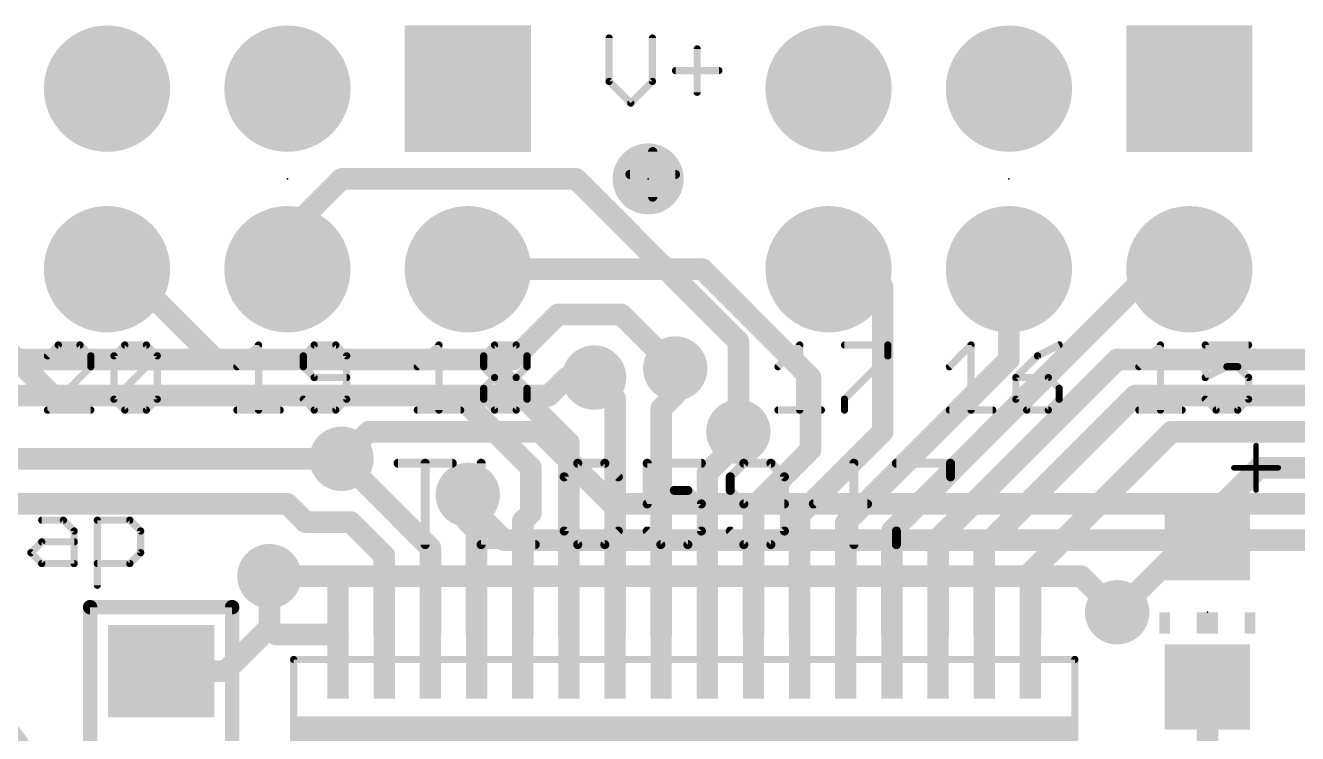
# Model space of a CAD drawing. Extents: x -11.4 to 63.7, y -19.8 to 38.7.
# Drawn here: x 16.63 to 34.54, y 15.06 to 25.02 of the extents above; entities that cross this region are included whole.
import ezdxf

# ---------------------------------------------------------------- set-up
doc = ezdxf.new("R2010")
doc.units = 0
for name, color, linetype in [('1', 12, 'CONTINUOUS'), ('16', 132, 'CONTINUOUS'), ('17', 110, 'CONTINUOUS'), ('18', 110, 'CONTINUOUS'), ('21', 40, 'CONTINUOUS'), ('23', 53, 'CONTINUOUS'), ('47', 253, 'CONTINUOUS')]:
    doc.layers.add(name, color=color, linetype=linetype)

# ---------------------------------------------------------------- blocks, each defined once
blk = doc.blocks.new('RECT')
blk.add_solid([(-0.5, -0.5), (0.5, -0.5), (-0.5, 0.5), (0.5, 0.5)])
blk = doc.blocks.new('PIE')
at = {"const_width": 0.5}
blk.add_lwpolyline([(0, -0.25, 1), (0, 0.25, 1), (0, -0.25)], format="xyb", dxfattribs=at)
blk = doc.blocks.new('SQUAREP')
blk.add_solid([(-0.5, -0.5), (0.5, -0.5), (-0.5, 0.5), (0.5, 0.5)])
blk = doc.blocks.new('ROUNDP')
at = {"const_width": 0.5}
blk.add_lwpolyline([(0, -0.25, 1), (0, 0.25, 1), (0, -0.25)], format="xyb", dxfattribs=at)
blk = doc.blocks.new('ROUNDV')
at = {"const_width": 0.5}
blk.add_lwpolyline([(0, -0.25, 1), (0, 0.25, 1), (0, -0.25)], format="xyb", dxfattribs=at)

msp = doc.modelspace()

# ---------------------------------------------------------------- linework, layer by layer
at = {"layer": '1', "const_width": 0.3048}
for points in [[(26.162, 21.59), (22.86, 21.59)], [(26.162, 21.59), (27.686, 20.066)], [(28.448, 21.59), (27.94, 21.59)], [(28.702, 21.336), (28.448, 21.59)], [(28.833, 17.911), (32.512, 21.59)], [(30.48, 20.32), (30.48, 21.59)], [(32.512, 21.59), (33.02, 21.59)], [(28.702, 19.304), (28.702, 21.336)], [(23.114, 20.32), (11.43, 20.32)], [(24.283, 19.151), (23.114, 20.32)], [(28.183, 18.023), (30.48, 20.32)], [(29.483, 17.799), (32.004, 20.32)], [(38.1, 20.32), (32.004, 20.32)], [(25.781, 19.827), (25.781, 20.193)], [(24.933, 19.771), (24.638, 20.066)], [(27.686, 20.066), (27.686, 19.05)], [(22.733, 19.812), (9.398, 19.812)], [(23.749, 18.796), (22.733, 19.812)], [(24.933, 16.45), (24.933, 19.771)], [(25.583, 19.629), (25.781, 19.827)], [(30.133, 17.687), (32.258, 19.812)], [(40.386, 19.812), (32.258, 19.812)], [(25.583, 16.45), (25.583, 19.629)], [(26.67, 19.162), (26.67, 19.304)], [(27.533, 18.135), (28.702, 19.304)], [(32.766, 19.304), (30.783, 17.321)], [(42.164, 19.304), (32.766, 19.304)], [(24.283, 16.45), (24.283, 19.151)], [(26.233, 18.725), (26.67, 19.162)], [(27.686, 19.05), (26.883, 18.247)], [(21.082, 18.923), (22.333, 17.672)], [(23.749, 18.161), (23.749, 18.796)], [(26.233, 16.45), (26.233, 18.725)], [(33.274, 18.068), (34.002, 18.796)], [(34.002, 18.796), (41.148, 18.796)], [(22.86, 18.034), (22.86, 18.415)], [(20.32, 18.288), (7.874, 18.288)], [(20.574, 18.034), (20.32, 18.288)], [(23.633, 18.045), (23.749, 18.161)], [(26.883, 18.247), (26.883, 16.45)], [(27.533, 16.45), (27.533, 18.135)], [(21.209, 18.034), (20.574, 18.034)], [(21.683, 17.56), (21.209, 18.034)], [(22.983, 17.911), (22.86, 18.034)], [(23.633, 16.45), (23.633, 18.045)], [(28.183, 16.45), (28.183, 18.023)], [(33.274, 17.814), (33.274, 18.068)], [(22.983, 17.911), (22.983, 16.45)], [(28.833, 16.45), (28.833, 17.911)], [(29.483, 16.45), (29.483, 17.799)], [(32.004, 16.764), (33.054, 17.814)], [(33.054, 17.814), (33.274, 17.814)], [(22.333, 17.672), (22.333, 16.45)], [(30.133, 16.45), (30.133, 17.687)], [(21.683, 16.45), (21.683, 17.56)], [(20.066, 16.55), (20.066, 17.272)], [(30.783, 17.321), (30.783, 16.45)], [(20.066, 16.55), (19.452, 15.936)], [(20.066, 16.55), (20.166, 16.45)], [(20.166, 16.45), (21.033, 16.45)], [(19.452, 15.936), (18.542, 15.936)], [(33.274, 13.904), (33.274, 15.714)]]:
    msp.add_lwpolyline(points, dxfattribs=at)
at = {"layer": '1', "const_width": 0.1524}
for points in [[(22.86, 21.6662, 1), (22.86, 21.5138)], [(26.2159, 21.6439, 1), (26.1081, 21.5361)], [(26.162, 21.5138, 1), (26.162, 21.6662)], [(27.94, 21.6662, 1), (27.94, 21.5138)], [(28.5019, 21.6439, 1), (28.3941, 21.5361)], [(28.448, 21.5138, 1), (28.448, 21.6662)], [(30.5562, 21.59, 1), (30.4038, 21.59)], [(32.512, 21.6662, 1), (32.512, 21.5138)], [(32.5659, 21.5361, 1), (32.4581, 21.6439)], [(33.02, 21.5138, 1), (33.02, 21.6662)], [(28.7782, 21.336, 1), (28.6258, 21.336)], [(28.6481, 21.2821, 1), (28.7559, 21.3899)], [(23.1679, 20.3739, 1), (23.0601, 20.2661)], [(23.114, 20.2438, 1), (23.114, 20.3962)], [(30.5339, 20.2661, 1), (30.4261, 20.3739)], [(32.004, 20.3962, 1), (32.004, 20.2438)], [(32.0579, 20.2661, 1), (31.9501, 20.3739)], [(25.8572, 20.193, 1), (25.7048, 20.193)], [(30.4038, 20.32, 1), (30.5562, 20.32)], [(24.6919, 20.1199, 1), (24.5841, 20.0121)], [(27.7622, 20.066, 1), (27.6098, 20.066)], [(27.6321, 20.0121, 1), (27.7399, 20.1199)], [(22.7869, 19.8659, 1), (22.6791, 19.7581)], [(22.733, 19.7358, 1), (22.733, 19.8882)], [(25.0092, 19.771, 1), (24.8568, 19.771)], [(24.8791, 19.7171, 1), (24.9869, 19.8249)], [(25.7048, 19.827, 1), (25.8572, 19.827)], [(25.8349, 19.7731, 1), (25.7271, 19.8809)], [(32.258, 19.8882, 1), (32.258, 19.7358)], [(32.3119, 19.7581, 1), (32.2041, 19.8659)], [(25.6592, 19.629, 1), (25.5068, 19.629)], [(25.5291, 19.6829, 1), (25.6369, 19.5751)], [(26.7462, 19.304, 1), (26.5938, 19.304)], [(28.6258, 19.304, 1), (28.7782, 19.304)], [(28.7559, 19.2501, 1), (28.6481, 19.3579)], [(32.766, 19.3802, 1), (32.766, 19.2278)], [(32.8199, 19.2501, 1), (32.7121, 19.3579)], [(24.3592, 19.151, 1), (24.2068, 19.151)], [(24.2291, 19.0971, 1), (24.3369, 19.2049)], [(26.5938, 19.162, 1), (26.7462, 19.162)], [(26.7239, 19.1081, 1), (26.6161, 19.2159)], [(27.7399, 18.9961, 1), (27.6321, 19.1039)], [(21.1359, 18.9769, 1), (21.0281, 18.8691)], [(27.6098, 19.05, 1), (27.7622, 19.05)], [(23.8252, 18.796, 1), (23.6728, 18.796)], [(23.6951, 18.7421, 1), (23.8029, 18.8499)], [(26.3092, 18.725, 1), (26.1568, 18.725)], [(26.1791, 18.7789, 1), (26.2869, 18.6711)], [(34.002, 18.8722, 1), (34.002, 18.7198)], [(34.0559, 18.7421, 1), (33.9481, 18.8499)], [(22.9362, 18.415, 1), (22.7838, 18.415)], [(20.3739, 18.3419, 1), (20.2661, 18.2341)], [(20.32, 18.2118, 1), (20.32, 18.3642)], [(23.8029, 18.1071, 1), (23.6951, 18.2149)], [(26.9592, 18.247, 1), (26.8068, 18.247)], [(26.8291, 18.3009, 1), (26.9369, 18.1931)], [(27.6092, 18.135, 1), (27.4568, 18.135)], [(20.574, 18.1102, 1), (20.574, 17.9578)], [(20.5201, 17.9801, 1), (20.6279, 18.0879)], [(21.2629, 18.0879, 1), (21.1551, 17.9801)], [(21.209, 17.9578, 1), (21.209, 18.1102)], [(22.9139, 18.0879, 1), (22.8061, 17.9801)], [(22.7838, 18.034, 1), (22.9362, 18.034)], [(23.7092, 18.045, 1), (23.5568, 18.045)], [(23.5791, 18.0989, 1), (23.6869, 17.9911)], [(23.6728, 18.161, 1), (23.8252, 18.161)], [(27.4791, 18.1889, 1), (27.5869, 18.0811)], [(28.2592, 18.023, 1), (28.1068, 18.023)], [(28.1291, 18.0769, 1), (28.2369, 17.9691)], [(33.3502, 18.068, 1), (33.1978, 18.068)], [(33.2201, 18.1219, 1), (33.3279, 18.0141)], [(23.0592, 17.911, 1), (22.9068, 17.911)], [(22.9291, 17.8571, 1), (23.0369, 17.9649)], [(28.9092, 17.911, 1), (28.7568, 17.911)], [(28.7791, 17.9649, 1), (28.8869, 17.8571)], [(29.5592, 17.799, 1), (29.4068, 17.799)], [(29.4291, 17.8529, 1), (29.5369, 17.7451)], [(33.054, 17.8902, 1), (33.054, 17.7378)], [(33.1079, 17.7601, 1), (33.0001, 17.8679)], [(33.274, 17.7378, 1), (33.274, 17.8902)], [(22.4092, 17.672, 1), (22.2568, 17.672)], [(22.2791, 17.6181, 1), (22.3869, 17.7259)], [(30.2092, 17.687, 1), (30.0568, 17.687)], [(30.0791, 17.7409, 1), (30.1869, 17.6331)], [(33.1978, 17.814, 1), (33.3502, 17.814)], [(21.7592, 17.56, 1), (21.6068, 17.56)], [(21.6291, 17.5061, 1), (21.7369, 17.6139)], [(20.1422, 17.272, 1), (19.9898, 17.272)], [(30.8592, 17.321, 1), (30.7068, 17.321)], [(30.7291, 17.3749, 1), (30.8369, 17.2671)], [(31.9501, 16.8179, 1), (32.0579, 16.7101)], [(20.1199, 16.6039, 1), (20.0121, 16.4961)], [(20.1199, 16.4961, 1), (20.0121, 16.6039)], [(19.9898, 16.55, 1), (20.1422, 16.55)], [(20.166, 16.5262, 1), (20.166, 16.3738)], [(20.1121, 16.3961, 1), (20.2199, 16.5039)], [(21.033, 16.3738, 1), (21.033, 16.5262)], [(21.6068, 16.45, 1), (21.7592, 16.45)], [(22.2568, 16.45, 1), (22.4092, 16.45)], [(22.9068, 16.45, 1), (23.0592, 16.45)], [(23.5568, 16.45, 1), (23.7092, 16.45)], [(24.2068, 16.45, 1), (24.3592, 16.45)], [(24.8568, 16.45, 1), (25.0092, 16.45)], [(25.5068, 16.45, 1), (25.6592, 16.45)], [(26.1568, 16.45, 1), (26.3092, 16.45)], [(26.8068, 16.45, 1), (26.9592, 16.45)], [(27.4568, 16.45, 1), (27.6092, 16.45)], [(28.1068, 16.45, 1), (28.2592, 16.45)], [(28.7568, 16.45, 1), (28.9092, 16.45)], [(29.4068, 16.45, 1), (29.5592, 16.45)], [(30.0568, 16.45, 1), (30.2092, 16.45)], [(30.7068, 16.45, 1), (30.8592, 16.45)], [(18.542, 16.0122, 1), (18.542, 15.8598)], [(19.3981, 15.9899, 1), (19.5059, 15.8821)], [(19.452, 15.8598, 1), (19.452, 16.0122)], [(33.3502, 15.714, 1), (33.1978, 15.714)]]:
    msp.add_lwpolyline(points, format="xyb", dxfattribs=at)
at = {"layer": '16', "const_width": 0.3048}
for points in [[(21.082, 22.86), (20.32, 22.098)], [(24.384, 22.86), (21.082, 22.86)], [(26.67, 20.574), (24.384, 22.86)], [(20.32, 22.098), (20.32, 21.59)], [(17.018, 19.812), (15.24, 21.59)], [(18.034, 21.59), (17.78, 21.59)], [(19.304, 20.32), (18.034, 21.59)], [(24.13, 20.955), (23.495, 20.32)], [(25.019, 20.955), (24.13, 20.955)], [(25.781, 20.193), (25.019, 20.955)], [(26.67, 19.304), (26.67, 20.574)], [(23.495, 20.32), (19.304, 20.32)], [(24.257, 20.066), (24.003, 19.812)], [(24.638, 20.066), (24.257, 20.066)], [(24.003, 19.812), (17.018, 19.812)], [(21.463, 19.304), (21.082, 18.923)], [(23.876, 19.304), (21.463, 19.304)], [(24.892, 18.288), (23.876, 19.304)], [(10.033, 18.923), (21.082, 18.923)], [(22.86, 18.288), (22.86, 18.415)], [(23.368, 17.78), (22.86, 18.288)], [(41.656, 18.288), (24.892, 18.288)], [(46.482, 17.78), (23.368, 17.78)], [(20.066, 17.272), (31.496, 17.272)], [(31.496, 17.272), (32.004, 16.764)]]:
    msp.add_lwpolyline(points, dxfattribs=at)
at = {"layer": '16', "const_width": 0.1524}
for points in [[(21.082, 22.9362, 1), (21.082, 22.7838)], [(21.1359, 22.8061, 1), (21.0281, 22.9139)], [(24.4379, 22.9139, 1), (24.3301, 22.8061)], [(24.384, 22.7838, 1), (24.384, 22.9362)], [(20.3962, 22.098, 1), (20.2438, 22.098)], [(20.2661, 22.1519, 1), (20.3739, 22.0441)], [(17.78, 21.6662, 1), (17.78, 21.5138)], [(18.0879, 21.6439, 1), (17.9801, 21.5361)], [(18.034, 21.5138, 1), (18.034, 21.6662)], [(20.2438, 21.59, 1), (20.3962, 21.59)], [(24.13, 21.0312, 1), (24.13, 20.8788)], [(24.1839, 20.9011, 1), (24.0761, 21.0089)], [(25.0729, 21.0089, 1), (24.9651, 20.9011)], [(25.019, 20.8788, 1), (25.019, 21.0312)], [(26.7462, 20.574, 1), (26.5938, 20.574)], [(26.6161, 20.5201, 1), (26.7239, 20.6279)], [(19.304, 20.3962, 1), (19.304, 20.2438)], [(19.2501, 20.2661, 1), (19.3579, 20.3739)], [(23.4411, 20.3739, 1), (23.5489, 20.2661)], [(23.495, 20.2438, 1), (23.495, 20.3962)], [(25.7271, 20.1391, 1), (25.8349, 20.2469)], [(24.257, 20.1422, 1), (24.257, 19.9898)], [(24.3109, 20.0121, 1), (24.2031, 20.1199)], [(24.638, 19.9898, 1), (24.638, 20.1422)], [(17.018, 19.8882, 1), (17.018, 19.7358)], [(16.9641, 19.7581, 1), (17.0719, 19.8659)], [(23.9491, 19.8659, 1), (24.0569, 19.7581)], [(24.003, 19.7358, 1), (24.003, 19.8882)], [(21.463, 19.3802, 1), (21.463, 19.2278)], [(21.5169, 19.2501, 1), (21.4091, 19.3579)], [(23.9299, 19.3579, 1), (23.8221, 19.2501)], [(23.876, 19.2278, 1), (23.876, 19.3802)], [(26.5938, 19.304, 1), (26.7462, 19.304)], [(21.0281, 18.9769, 1), (21.1359, 18.8691)], [(21.082, 18.8468, 1), (21.082, 18.9992)], [(22.9362, 18.415, 1), (22.7838, 18.415)], [(22.9139, 18.3419, 1), (22.8061, 18.2341)], [(22.7838, 18.288, 1), (22.9362, 18.288)], [(24.892, 18.3642, 1), (24.892, 18.2118)], [(24.8381, 18.2341, 1), (24.9459, 18.3419)], [(23.368, 17.8562, 1), (23.368, 17.7038)], [(23.3141, 17.7261, 1), (23.4219, 17.8339)], [(20.066, 17.3482, 1), (20.066, 17.1958)], [(31.5499, 17.3259, 1), (31.4421, 17.2181)], [(31.496, 17.1958, 1), (31.496, 17.3482)], [(31.9501, 16.7101, 1), (32.0579, 16.8179)]]:
    msp.add_lwpolyline(points, format="xyb", dxfattribs=at)
at = {"layer": '21'}
for points, const_width in [([(24.8498, 24.842), (24.8498, 24.2319)], 0.1016), ([(25.4599, 24.2319), (25.4599, 24.842)], 0.1016), ([(26.0903, 24.6895), (26.0903, 24.0793)], 0.1016), ([(25.7853, 24.3844), (26.3954, 24.3844)], 0.1016), ([(24.8498, 24.2319), (25.1548, 23.9268)], 0.1016), ([(25.1548, 23.9268), (25.4599, 24.2319)], 0.1016), ([(17.0943, 20.524), (16.9418, 20.3714)], 0.1016), ([(17.3994, 20.524), (17.0943, 20.524)], 0.1016), ([(17.5519, 20.3714), (17.3994, 20.524)], 0.1016), ([(17.5519, 20.2189), (17.5519, 20.3714)], 0.1016), ([(17.8773, 20.3714), (18.0298, 20.524)], 0.1016), ([(17.8773, 19.7613), (17.8773, 20.3714)], 0.1016), ([(17.8773, 19.7613), (18.4874, 20.3714)], 0.1016), ([(18.0298, 20.524), (18.3349, 20.524)], 0.1016), ([(18.3349, 20.524), (18.4874, 20.3714)], 0.1016), ([(18.4874, 20.3714), (18.4874, 19.7613)], 0.1016), ([(19.6088, 20.2189), (19.9139, 20.524)], 0.1016), ([(19.9139, 20.524), (19.9139, 19.6088)], 0.1016), ([(20.6968, 20.524), (20.5443, 20.3714)], 0.1016), ([(20.5443, 20.3714), (20.5443, 20.2189)], 0.1016), ([(21.0019, 20.524), (20.6968, 20.524)], 0.1016), ([(21.1544, 20.3714), (21.0019, 20.524)], 0.1016), ([(21.1544, 19.7613), (21.1544, 20.3714)], 0.1016), ([(22.1488, 20.2189), (22.4539, 20.524)], 0.1016), ([(22.4539, 20.524), (22.4539, 19.6088)], 0.1016), ([(23.0843, 20.3714), (23.2368, 20.524)], 0.1016), ([(23.0843, 20.2189), (23.0843, 20.3714)], 0.1016), ([(23.2368, 20.524), (23.5419, 20.524)], 0.1016), ([(23.5419, 20.524), (23.6944, 20.3714)], 0.1016), ([(23.6944, 20.3714), (23.6944, 20.2189)], 0.1016), ([(27.2288, 20.2189), (27.5339, 20.524)], 0.1016), ([(27.5339, 20.524), (27.5339, 19.6088)], 0.1016), ([(28.1643, 20.524), (28.7744, 20.524)], 0.1016), ([(28.7744, 20.3714), (28.1643, 19.7613)], 0.1016), ([(28.7744, 20.524), (28.7744, 20.3714)], 0.1016), ([(29.6418, 20.2189), (29.9469, 20.524)], 0.1016), ([(29.9469, 20.524), (29.9469, 19.6088)], 0.1016), ([(30.8824, 20.3714), (30.5773, 20.0664)], 0.1016), ([(31.1874, 20.524), (30.8824, 20.3714)], 0.1016), ([(32.3088, 20.2189), (32.6139, 20.524)], 0.1016), ([(32.6139, 20.524), (32.6139, 19.6088)], 0.1016), ([(33.8544, 20.524), (33.2443, 20.524)], 0.1016), ([(33.2443, 20.524), (33.2443, 20.0664)], 0.1016), ([(16.9418, 19.6088), (17.5519, 20.2189)], 0.1016), ([(20.5443, 20.2189), (20.6968, 20.0664)], 0.1016), ([(23.2368, 20.0664), (23.0843, 20.2189)], 0.1016), ([(23.6944, 20.2189), (23.5419, 20.0664)], 0.1016), ([(33.2443, 20.0664), (33.5494, 20.2189)], 0.1016), ([(33.5494, 20.2189), (33.7019, 20.2189)], 0.1016), ([(33.7019, 20.2189), (33.8544, 20.0664)], 0.1016), ([(20.6968, 20.0664), (21.1544, 20.0664)], 0.1016), ([(23.0843, 19.9139), (23.2368, 20.0664)], 0.1016), ([(23.2368, 20.0664), (23.5419, 20.0664)], 0.1016), ([(23.5419, 20.0664), (23.6944, 19.9139)], 0.1016), ([(30.5773, 20.0664), (30.5773, 19.7613)], 0.1016), ([(31.0349, 20.0664), (30.5773, 20.0664)], 0.1016), ([(31.1874, 19.9139), (31.0349, 20.0664)], 0.1016), ([(33.8544, 20.0664), (33.8544, 19.7613)], 0.1016), ([(23.0843, 19.7613), (23.0843, 19.9139)], 0.1016), ([(23.6944, 19.9139), (23.6944, 19.7613)], 0.1016), ([(31.1874, 19.7613), (31.1874, 19.9139)], 0.1016), ([(18.0298, 19.6088), (17.8773, 19.7613)], 0.1016), ([(18.4874, 19.7613), (18.3349, 19.6088)], 0.1016), ([(20.5443, 19.7613), (20.6968, 19.6088)], 0.1016), ([(21.0019, 19.6088), (21.1544, 19.7613)], 0.1016), ([(23.2368, 19.6088), (23.0843, 19.7613)], 0.1016), ([(23.6944, 19.7613), (23.5419, 19.6088)], 0.1016), ([(28.1643, 19.7613), (28.1643, 19.6088)], 0.1016), ([(30.5773, 19.7613), (30.7298, 19.6088)], 0.1016), ([(31.0349, 19.6088), (31.1874, 19.7613)], 0.1016), ([(33.3968, 19.6088), (33.2443, 19.7613)], 0.1016), ([(33.8544, 19.7613), (33.7019, 19.6088)], 0.1016), ([(17.5519, 19.6088), (16.9418, 19.6088)], 0.1016), ([(18.3349, 19.6088), (18.0298, 19.6088)], 0.1016), ([(19.6088, 19.6088), (20.2189, 19.6088)], 0.1016), ([(20.6968, 19.6088), (21.0019, 19.6088)], 0.1016), ([(22.1488, 19.6088), (22.7589, 19.6088)], 0.1016), ([(23.5419, 19.6088), (23.2368, 19.6088)], 0.1016), ([(27.2288, 19.6088), (27.8389, 19.6088)], 0.1016), ([(29.6418, 19.6088), (30.2519, 19.6088)], 0.1016), ([(30.7298, 19.6088), (31.0349, 19.6088)], 0.1016), ([(32.3088, 19.6088), (32.9189, 19.6088)], 0.1016), ([(33.7019, 19.6088), (33.3968, 19.6088)], 0.1016), ([(33.9601, 19.1099), (33.9601, 18.4829)], 0.0762), ([(21.8786, 18.8605), (22.6413, 18.8605)], 0.127), ([(22.2599, 17.7165), (22.2599, 18.8605)], 0.127), ([(23.048, 18.8605), (23.048, 17.7165)], 0.127), ([(24.4081, 18.8605), (24.2174, 18.6698)], 0.127), ([(24.7894, 18.8605), (24.4081, 18.8605)], 0.127), ([(24.98, 18.6698), (24.7894, 18.8605)], 0.127), ([(26.1494, 18.8605), (25.3868, 18.8605)], 0.127), ([(25.3868, 18.8605), (25.3868, 18.2885)], 0.127), ([(26.7469, 18.8605), (26.5562, 18.6698)], 0.127), ([(27.1282, 18.8605), (26.7469, 18.8605)], 0.127), ([(27.3188, 18.6698), (27.1282, 18.8605)], 0.127), ([(28.2976, 18.8605), (27.7256, 18.2885)], 0.127), ([(28.2976, 17.7165), (28.2976, 18.8605)], 0.127), ([(28.895, 18.8605), (29.6576, 18.8605)], 0.127), ([(29.6576, 18.8605), (29.6576, 18.6698)], 0.127), ([(33.6466, 18.7964), (34.2737, 18.7964)], 0.0762), ([(24.2174, 18.6698), (24.2174, 17.9072)], 0.127), ([(26.5562, 18.6698), (26.5562, 18.4792)], 0.127), ([(27.3188, 17.9072), (27.3188, 18.6698)], 0.127), ([(29.6576, 18.6698), (28.895, 17.9072)], 0.127), ([(25.3868, 18.2885), (25.7681, 18.4792)], 0.127), ([(25.7681, 18.4792), (25.9588, 18.4792)], 0.127), ([(25.9588, 18.4792), (26.1494, 18.2885)], 0.127), ([(26.5562, 18.4792), (26.7469, 18.2885)], 0.127), ([(26.1494, 18.2885), (26.1494, 17.9072)], 0.127), ([(26.7469, 18.2885), (27.3188, 18.2885)], 0.127), ([(27.7256, 18.2885), (28.4882, 18.2885)], 0.127), ([(16.8604, 18.0599), (17.1655, 18.0599)], 0.1016), ([(17.1655, 18.0599), (17.318, 17.9074)], 0.1016), ([(17.6434, 17.1447), (17.6434, 18.0599)], 0.1016), ([(17.6434, 18.0599), (18.101, 18.0599)], 0.1016), ([(18.101, 18.0599), (18.2535, 17.9074)], 0.1016), ([(17.318, 17.9074), (17.318, 17.4498)], 0.1016), ([(18.2535, 17.9074), (18.2535, 17.6023)], 0.1016), ([(24.2174, 17.9072), (24.4081, 17.7165)], 0.127), ([(24.7894, 17.7165), (24.98, 17.9072)], 0.127), ([(25.5775, 17.7165), (25.3868, 17.9072)], 0.127), ([(26.1494, 17.9072), (25.9588, 17.7165)], 0.127), ([(26.5562, 17.9072), (26.7469, 17.7165)], 0.127), ([(27.1282, 17.7165), (27.3188, 17.9072)], 0.127), ([(28.895, 17.9072), (28.895, 17.7165)], 0.127), ([(16.7079, 17.6023), (16.8604, 17.7549)], 0.1016), ([(16.8604, 17.7549), (17.318, 17.7549)], 0.1016), ([(23.048, 17.7165), (23.8107, 17.7165)], 0.127), ([(24.4081, 17.7165), (24.7894, 17.7165)], 0.127), ([(25.9588, 17.7165), (25.5775, 17.7165)], 0.127), ([(26.7469, 17.7165), (27.1282, 17.7165)], 0.127), ([(16.8604, 17.4498), (16.7079, 17.6023)], 0.1016), ([(18.2535, 17.6023), (18.101, 17.4498)], 0.1016), ([(17.318, 17.4498), (16.8604, 17.4498)], 0.1016), ([(18.101, 17.4498), (17.6434, 17.4498)], 0.1016), ([(17.542, 13.136), (17.542, 16.836)], 0.2032), ([(17.542, 16.836), (19.542, 16.836)], 0.2032), ([(19.542, 16.836), (19.542, 13.136)], 0.2032), ([(20.408, 16.1), (31.408, 16.1)], 0.1016), ([(20.408, 9.3), (20.408, 16.1)], 0.1016), ([(31.408, 16.1), (31.408, 9.3)], 0.1016)]:
    msp.add_lwpolyline(points, dxfattribs=dict(at, const_width=const_width))
for points, const_width in [([(24.8752, 24.842, 1), (24.8244, 24.842)], 0.0508), ([(25.4853, 24.842, 1), (25.4345, 24.842)], 0.0508), ([(26.1157, 24.6895, 1), (26.0649, 24.6895)], 0.0508), ([(25.7853, 24.4098, 1), (25.7853, 24.359)], 0.0508), ([(26.3954, 24.359, 1), (26.3954, 24.4098)], 0.0508), ([(24.8677, 24.2498, 1), (24.8318, 24.2139)], 0.0508), ([(24.8244, 24.2319, 1), (24.8752, 24.2319)], 0.0508), ([(25.4345, 24.2319, 1), (25.4853, 24.2319)], 0.0508), ([(25.4778, 24.2139, 1), (25.4419, 24.2498)], 0.0508), ([(26.0649, 24.0793, 1), (26.1157, 24.0793)], 0.0508), ([(25.1369, 23.9448, 1), (25.1728, 23.9088)], 0.0508), ([(25.1369, 23.9088, 1), (25.1728, 23.9448)], 0.0508), ([(17.0943, 20.5494, 1), (17.0943, 20.4986)], 0.0508), ([(17.1123, 20.506, 1), (17.0764, 20.5419)], 0.0508), ([(17.4174, 20.5419, 1), (17.3814, 20.506)], 0.0508), ([(17.3994, 20.4986, 1), (17.3994, 20.5494)], 0.0508), ([(17.5773, 20.3714, 1), (17.5265, 20.3714)], 0.0508), ([(17.9027, 20.3714, 1), (17.8519, 20.3714)], 0.0508), ([(18.0298, 20.5494, 1), (18.0298, 20.4986)], 0.0508), ([(18.0478, 20.506, 1), (18.0119, 20.5419)], 0.0508), ([(18.3529, 20.5419, 1), (18.3169, 20.506)], 0.0508), ([(18.3349, 20.4986, 1), (18.3349, 20.5494)], 0.0508), ([(18.5128, 20.3714, 1), (18.462, 20.3714)], 0.0508), ([(18.5054, 20.3535, 1), (18.4695, 20.3894)], 0.0508), ([(19.9393, 20.524, 1), (19.8885, 20.524)], 0.0508), ([(19.9318, 20.506, 1), (19.8959, 20.5419)], 0.0508), ([(20.5697, 20.3714, 1), (20.5189, 20.3714)], 0.0508), ([(20.6968, 20.5494, 1), (20.6968, 20.4986)], 0.0508), ([(20.7148, 20.506, 1), (20.6789, 20.5419)], 0.0508), ([(21.0199, 20.5419, 1), (20.9839, 20.506)], 0.0508), ([(21.0019, 20.4986, 1), (21.0019, 20.5494)], 0.0508), ([(21.1798, 20.3714, 1), (21.129, 20.3714)], 0.0508), ([(22.4793, 20.524, 1), (22.4285, 20.524)], 0.0508), ([(22.4718, 20.506, 1), (22.4359, 20.5419)], 0.0508), ([(23.1097, 20.3714, 1), (23.0589, 20.3714)], 0.0508), ([(23.2368, 20.5494, 1), (23.2368, 20.4986)], 0.0508), ([(23.2548, 20.506, 1), (23.2189, 20.5419)], 0.0508), ([(23.5599, 20.5419, 1), (23.5239, 20.506)], 0.0508), ([(23.5419, 20.4986, 1), (23.5419, 20.5494)], 0.0508), ([(23.7198, 20.3714, 1), (23.669, 20.3714)], 0.0508), ([(27.5593, 20.524, 1), (27.5085, 20.524)], 0.0508), ([(27.5518, 20.506, 1), (27.5159, 20.5419)], 0.0508), ([(28.1643, 20.5494, 1), (28.1643, 20.4986)], 0.0508), ([(28.7998, 20.524, 1), (28.749, 20.524)], 0.0508), ([(28.7924, 20.3535, 1), (28.7565, 20.3894)], 0.0508), ([(28.7744, 20.4986, 1), (28.7744, 20.5494)], 0.0508), ([(29.9723, 20.524, 1), (29.9215, 20.524)], 0.0508), ([(29.9648, 20.506, 1), (29.9289, 20.5419)], 0.0508), ([(30.9003, 20.3535, 1), (30.8644, 20.3894)], 0.0508), ([(31.1988, 20.5013, 1), (31.1761, 20.5467)], 0.0508), ([(32.6393, 20.524, 1), (32.5885, 20.524)], 0.0508), ([(32.6318, 20.506, 1), (32.5959, 20.5419)], 0.0508), ([(33.2443, 20.5494, 1), (33.2443, 20.4986)], 0.0508), ([(33.2697, 20.524, 1), (33.2189, 20.524)], 0.0508), ([(33.8544, 20.4986, 1), (33.8544, 20.5494)], 0.0508), ([(16.9238, 20.3894, 1), (16.9598, 20.3535)], 0.0508), ([(17.5265, 20.2189, 1), (17.5773, 20.2189)], 0.0508), ([(17.534, 20.3535, 1), (17.5699, 20.3894)], 0.0508), ([(17.5699, 20.201, 1), (17.534, 20.2369)], 0.0508), ([(17.8594, 20.3894, 1), (17.8953, 20.3535)], 0.0508), ([(18.4695, 20.3535, 1), (18.5054, 20.3894)], 0.0508), ([(19.5908, 20.2369, 1), (19.6268, 20.201)], 0.0508), ([(20.5189, 20.2189, 1), (20.5697, 20.2189)], 0.0508), ([(20.5264, 20.3894, 1), (20.5623, 20.3535)], 0.0508), ([(20.5623, 20.2369, 1), (20.5264, 20.201)], 0.0508), ([(21.1365, 20.3535, 1), (21.1724, 20.3894)], 0.0508), ([(22.1308, 20.2369, 1), (22.1668, 20.201)], 0.0508), ([(23.0589, 20.2189, 1), (23.1097, 20.2189)], 0.0508), ([(23.0664, 20.3894, 1), (23.1023, 20.3535)], 0.0508), ([(23.1023, 20.2369, 1), (23.0664, 20.201)], 0.0508), ([(23.669, 20.2189, 1), (23.7198, 20.2189)], 0.0508), ([(23.6765, 20.3535, 1), (23.7124, 20.3894)], 0.0508), ([(23.7124, 20.201, 1), (23.6765, 20.2369)], 0.0508), ([(27.2108, 20.2369, 1), (27.2468, 20.201)], 0.0508), ([(28.749, 20.3714, 1), (28.7998, 20.3714)], 0.0508), ([(29.6238, 20.2369, 1), (29.6598, 20.201)], 0.0508), ([(30.871, 20.3942, 1), (30.8937, 20.3487)], 0.0508), ([(32.2908, 20.2369, 1), (32.3268, 20.201)], 0.0508), ([(33.5494, 20.2443, 1), (33.5494, 20.1935)], 0.0508), ([(33.5607, 20.1962, 1), (33.538, 20.2416)], 0.0508), ([(33.7199, 20.2369, 1), (33.6839, 20.201)], 0.0508), ([(33.7019, 20.1935, 1), (33.7019, 20.2443)], 0.0508), ([(20.6968, 20.0918, 1), (20.6968, 20.041)], 0.0508), ([(20.6789, 20.0484, 1), (20.7148, 20.0844)], 0.0508), ([(21.1544, 20.041, 1), (21.1544, 20.0918)], 0.0508), ([(23.2368, 20.0918, 1), (23.2368, 20.041)], 0.0508), ([(23.2548, 20.0484, 1), (23.2189, 20.0844)], 0.0508), ([(23.2189, 20.0484, 1), (23.2548, 20.0844)], 0.0508), ([(23.5599, 20.0844, 1), (23.5239, 20.0484)], 0.0508), ([(23.5239, 20.0844, 1), (23.5599, 20.0484)], 0.0508), ([(23.5419, 20.041, 1), (23.5419, 20.0918)], 0.0508), ([(30.6027, 20.0664, 1), (30.5519, 20.0664)], 0.0508), ([(30.5773, 20.0918, 1), (30.5773, 20.041)], 0.0508), ([(30.5594, 20.0844, 1), (30.5953, 20.0484)], 0.0508), ([(31.0529, 20.0844, 1), (31.0169, 20.0484)], 0.0508), ([(31.0349, 20.041, 1), (31.0349, 20.0918)], 0.0508), ([(33.2189, 20.0664, 1), (33.2697, 20.0664)], 0.0508), ([(33.233, 20.0891, 1), (33.2557, 20.0437)], 0.0508), ([(33.8798, 20.0664, 1), (33.829, 20.0664)], 0.0508), ([(33.8365, 20.0484, 1), (33.8724, 20.0844)], 0.0508), ([(23.1097, 19.9139, 1), (23.0589, 19.9139)], 0.0508), ([(23.0664, 19.9318, 1), (23.1023, 19.8959)], 0.0508), ([(23.7198, 19.9139, 1), (23.669, 19.9139)], 0.0508), ([(23.6765, 19.8959, 1), (23.7124, 19.9318)], 0.0508), ([(31.2128, 19.9139, 1), (31.162, 19.9139)], 0.0508), ([(31.1695, 19.8959, 1), (31.2054, 19.9318)], 0.0508), ([(17.8519, 19.7613, 1), (17.9027, 19.7613)], 0.0508), ([(17.8953, 19.7793, 1), (17.8594, 19.7434)], 0.0508), ([(17.8594, 19.7793, 1), (17.8953, 19.7434)], 0.0508), ([(18.462, 19.7613, 1), (18.5128, 19.7613)], 0.0508), ([(18.5054, 19.7434, 1), (18.4695, 19.7793)], 0.0508), ([(20.5623, 19.7793, 1), (20.5264, 19.7434)], 0.0508), ([(21.129, 19.7613, 1), (21.1798, 19.7613)], 0.0508), ([(21.1724, 19.7434, 1), (21.1365, 19.7793)], 0.0508), ([(23.0589, 19.7613, 1), (23.1097, 19.7613)], 0.0508), ([(23.1023, 19.7793, 1), (23.0664, 19.7434)], 0.0508), ([(23.669, 19.7613, 1), (23.7198, 19.7613)], 0.0508), ([(23.7124, 19.7434, 1), (23.6765, 19.7793)], 0.0508), ([(28.1897, 19.7613, 1), (28.1389, 19.7613)], 0.0508), ([(28.1464, 19.7793, 1), (28.1823, 19.7434)], 0.0508), ([(30.5519, 19.7613, 1), (30.6027, 19.7613)], 0.0508), ([(30.5953, 19.7793, 1), (30.5594, 19.7434)], 0.0508), ([(31.162, 19.7613, 1), (31.2128, 19.7613)], 0.0508), ([(31.2054, 19.7434, 1), (31.1695, 19.7793)], 0.0508), ([(33.2623, 19.7793, 1), (33.2264, 19.7434)], 0.0508), ([(33.829, 19.7613, 1), (33.8798, 19.7613)], 0.0508), ([(33.8724, 19.7434, 1), (33.8365, 19.7793)], 0.0508), ([(16.9238, 19.6268, 1), (16.9598, 19.5908)], 0.0508), ([(16.9418, 19.6342, 1), (16.9418, 19.5834)], 0.0508), ([(17.5519, 19.5834, 1), (17.5519, 19.6342)], 0.0508), ([(18.0298, 19.6342, 1), (18.0298, 19.5834)], 0.0508), ([(18.0119, 19.5908, 1), (18.0478, 19.6268)], 0.0508), ([(18.3169, 19.6268, 1), (18.3529, 19.5908)], 0.0508), ([(18.3349, 19.5834, 1), (18.3349, 19.6342)], 0.0508), ([(19.6088, 19.6342, 1), (19.6088, 19.5834)], 0.0508), ([(19.8885, 19.6088, 1), (19.9393, 19.6088)], 0.0508), ([(20.2189, 19.5834, 1), (20.2189, 19.6342)], 0.0508), ([(20.6968, 19.6342, 1), (20.6968, 19.5834)], 0.0508), ([(20.6789, 19.5908, 1), (20.7148, 19.6268)], 0.0508), ([(20.9839, 19.6268, 1), (21.0199, 19.5908)], 0.0508), ([(21.0019, 19.5834, 1), (21.0019, 19.6342)], 0.0508), ([(22.1488, 19.6342, 1), (22.1488, 19.5834)], 0.0508), ([(22.4285, 19.6088, 1), (22.4793, 19.6088)], 0.0508), ([(22.7589, 19.5834, 1), (22.7589, 19.6342)], 0.0508), ([(23.2368, 19.6342, 1), (23.2368, 19.5834)], 0.0508), ([(23.2189, 19.5908, 1), (23.2548, 19.6268)], 0.0508), ([(23.5239, 19.6268, 1), (23.5599, 19.5908)], 0.0508), ([(23.5419, 19.5834, 1), (23.5419, 19.6342)], 0.0508), ([(27.2288, 19.6342, 1), (27.2288, 19.5834)], 0.0508), ([(27.5085, 19.6088, 1), (27.5593, 19.6088)], 0.0508), ([(27.8389, 19.5834, 1), (27.8389, 19.6342)], 0.0508), ([(28.1389, 19.6088, 1), (28.1897, 19.6088)], 0.0508), ([(29.6418, 19.6342, 1), (29.6418, 19.5834)], 0.0508), ([(29.9215, 19.6088, 1), (29.9723, 19.6088)], 0.0508), ([(30.2519, 19.5834, 1), (30.2519, 19.6342)], 0.0508), ([(30.7298, 19.6342, 1), (30.7298, 19.5834)], 0.0508), ([(30.7119, 19.5908, 1), (30.7478, 19.6268)], 0.0508), ([(31.0169, 19.6268, 1), (31.0529, 19.5908)], 0.0508), ([(31.0349, 19.5834, 1), (31.0349, 19.6342)], 0.0508), ([(32.3088, 19.6342, 1), (32.3088, 19.5834)], 0.0508), ([(32.5885, 19.6088, 1), (32.6393, 19.6088)], 0.0508), ([(32.9189, 19.5834, 1), (32.9189, 19.6342)], 0.0508), ([(33.3968, 19.6342, 1), (33.3968, 19.5834)], 0.0508), ([(33.3789, 19.5908, 1), (33.4148, 19.6268)], 0.0508), ([(33.6839, 19.6268, 1), (33.7199, 19.5908)], 0.0508), ([(33.7019, 19.5834, 1), (33.7019, 19.6342)], 0.0508), ([(33.9792, 19.1099, 1), (33.9411, 19.1099)], 0.0381), ([(21.8786, 18.8922, 1), (21.8786, 18.8287)], 0.0635), ([(22.2917, 18.8605, 1), (22.2282, 18.8605)], 0.0635), ([(22.6413, 18.8287, 1), (22.6413, 18.8922)], 0.0635), ([(23.0798, 18.8605, 1), (23.0163, 18.8605)], 0.0635), ([(24.4081, 18.8922, 1), (24.4081, 18.8287)], 0.0635), ([(24.4305, 18.838, 1), (24.3856, 18.8829)], 0.0635), ([(24.8118, 18.8829, 1), (24.7669, 18.838)], 0.0635), ([(24.7894, 18.8287, 1), (24.7894, 18.8922)], 0.0635), ([(25.4185, 18.8605, 1), (25.355, 18.8605)], 0.0635), ([(25.3868, 18.8922, 1), (25.3868, 18.8287)], 0.0635), ([(26.1494, 18.8287, 1), (26.1494, 18.8922)], 0.0635), ([(26.7469, 18.8922, 1), (26.7469, 18.8287)], 0.0635), ([(26.7693, 18.838, 1), (26.7244, 18.8829)], 0.0635), ([(27.1506, 18.8829, 1), (27.1057, 18.838)], 0.0635), ([(27.1282, 18.8287, 1), (27.1282, 18.8922)], 0.0635), ([(28.3293, 18.8605, 1), (28.2658, 18.8605)], 0.0635), ([(28.32, 18.838, 1), (28.2751, 18.8829)], 0.0635), ([(28.895, 18.8922, 1), (28.895, 18.8287)], 0.0635), ([(29.6894, 18.8605, 1), (29.6259, 18.8605)], 0.0635), ([(29.6576, 18.8287, 1), (29.6576, 18.8922)], 0.0635), ([(33.6466, 18.8155, 1), (33.6466, 18.7774)], 0.0381), ([(34.2737, 18.7774, 1), (34.2737, 18.8155)], 0.0381), ([(24.2491, 18.6698, 1), (24.1856, 18.6698)], 0.0635), ([(24.1949, 18.6923, 1), (24.2398, 18.6474)], 0.0635), ([(24.9576, 18.6474, 1), (25.0025, 18.6923)], 0.0635), ([(26.5879, 18.6698, 1), (26.5244, 18.6698)], 0.0635), ([(26.5337, 18.6923, 1), (26.5786, 18.6474)], 0.0635), ([(27.3506, 18.6698, 1), (27.2871, 18.6698)], 0.0635), ([(27.2964, 18.6474, 1), (27.3413, 18.6923)], 0.0635), ([(29.6259, 18.6698, 1), (29.6894, 18.6698)], 0.0635), ([(29.6801, 18.6474, 1), (29.6352, 18.6923)], 0.0635), ([(25.7681, 18.5109, 1), (25.7681, 18.4474)], 0.0635), ([(25.7823, 18.4508, 1), (25.7539, 18.5075)], 0.0635), ([(25.9812, 18.5016, 1), (25.9363, 18.4567)], 0.0635), ([(25.9588, 18.4474, 1), (25.9588, 18.5109)], 0.0635), ([(26.5786, 18.5016, 1), (26.5337, 18.4567)], 0.0635), ([(26.5244, 18.4792, 1), (26.5879, 18.4792)], 0.0635), ([(33.9411, 18.4829, 1), (33.9792, 18.4829)], 0.0381), ([(25.355, 18.2885, 1), (25.4185, 18.2885)], 0.0635), ([(25.3726, 18.3169, 1), (25.401, 18.2601)], 0.0635), ([(26.1812, 18.2885, 1), (26.1177, 18.2885)], 0.0635), ([(26.127, 18.266, 1), (26.1719, 18.3109)], 0.0635), ([(26.7469, 18.3202, 1), (26.7469, 18.2567)], 0.0635), ([(26.7244, 18.266, 1), (26.7693, 18.3109)], 0.0635), ([(27.3188, 18.2567, 1), (27.3188, 18.3202)], 0.0635), ([(27.7256, 18.3202, 1), (27.7256, 18.2567)], 0.0635), ([(27.7031, 18.3109, 1), (27.748, 18.266)], 0.0635), ([(28.4882, 18.2567, 1), (28.4882, 18.3202)], 0.0635), ([(16.8604, 18.0853, 1), (16.8604, 18.0345)], 0.0508), ([(17.1834, 18.0779, 1), (17.1475, 18.042)], 0.0508), ([(17.1655, 18.0345, 1), (17.1655, 18.0853)], 0.0508), ([(17.6688, 18.0599, 1), (17.618, 18.0599)], 0.0508), ([(17.6434, 18.0853, 1), (17.6434, 18.0345)], 0.0508), ([(18.1189, 18.0779, 1), (18.083, 18.042)], 0.0508), ([(18.101, 18.0345, 1), (18.101, 18.0853)], 0.0508), ([(17.3434, 17.9074, 1), (17.2926, 17.9074)], 0.0508), ([(17.3, 17.8894, 1), (17.3359, 17.9254)], 0.0508), ([(18.2789, 17.9074, 1), (18.2281, 17.9074)], 0.0508), ([(18.2355, 17.8894, 1), (18.2715, 17.9254)], 0.0508), ([(24.2398, 17.9296, 1), (24.1949, 17.8847)], 0.0635), ([(24.1856, 17.9072, 1), (24.2491, 17.9072)], 0.0635), ([(25.0025, 17.8847, 1), (24.9576, 17.9296)], 0.0635), ([(25.4092, 17.9296, 1), (25.3643, 17.8847)], 0.0635), ([(26.1177, 17.9072, 1), (26.1812, 17.9072)], 0.0635), ([(26.1719, 17.8847, 1), (26.127, 17.9296)], 0.0635), ([(26.5786, 17.9296, 1), (26.5337, 17.8847)], 0.0635), ([(27.2871, 17.9072, 1), (27.3506, 17.9072)], 0.0635), ([(27.3413, 17.8847, 1), (27.2964, 17.9296)], 0.0635), ([(28.9267, 17.9072, 1), (28.8632, 17.9072)], 0.0635), ([(28.8725, 17.9296, 1), (28.9174, 17.8847)], 0.0635), ([(16.8604, 17.7803, 1), (16.8604, 17.7295)], 0.0508), ([(16.8784, 17.7369, 1), (16.8424, 17.7728)], 0.0508), ([(17.318, 17.7295, 1), (17.318, 17.7803)], 0.0508), ([(22.2282, 17.7165, 1), (22.2917, 17.7165)], 0.0635), ([(23.048, 17.7482, 1), (23.048, 17.6848)], 0.0635), ([(23.0163, 17.7165, 1), (23.0798, 17.7165)], 0.0635), ([(23.8107, 17.6848, 1), (23.8107, 17.7482)], 0.0635), ([(24.4081, 17.7482, 1), (24.4081, 17.6848)], 0.0635), ([(24.3856, 17.694, 1), (24.4305, 17.739)], 0.0635), ([(24.7669, 17.739, 1), (24.8118, 17.694)], 0.0635), ([(24.7894, 17.6848, 1), (24.7894, 17.7482)], 0.0635), ([(25.5775, 17.7482, 1), (25.5775, 17.6848)], 0.0635), ([(25.555, 17.694, 1), (25.5999, 17.739)], 0.0635), ([(25.9363, 17.739, 1), (25.9812, 17.694)], 0.0635), ([(25.9588, 17.6848, 1), (25.9588, 17.7482)], 0.0635), ([(26.7469, 17.7482, 1), (26.7469, 17.6848)], 0.0635), ([(26.7244, 17.694, 1), (26.7693, 17.739)], 0.0635), ([(27.1057, 17.739, 1), (27.1506, 17.694)], 0.0635), ([(27.1282, 17.6848, 1), (27.1282, 17.7482)], 0.0635), ([(28.2658, 17.7165, 1), (28.3293, 17.7165)], 0.0635), ([(28.8632, 17.7165, 1), (28.9267, 17.7165)], 0.0635), ([(16.7258, 17.6203, 1), (16.6899, 17.5844)], 0.0508), ([(16.6899, 17.6203, 1), (16.7258, 17.5844)], 0.0508), ([(18.2281, 17.6023, 1), (18.2789, 17.6023)], 0.0508), ([(18.2715, 17.5844, 1), (18.2355, 17.6203)], 0.0508), ([(16.8604, 17.4752, 1), (16.8604, 17.4244)], 0.0508), ([(16.8424, 17.4318, 1), (16.8784, 17.4678)], 0.0508), ([(17.2926, 17.4498, 1), (17.3434, 17.4498)], 0.0508), ([(17.318, 17.4244, 1), (17.318, 17.4752)], 0.0508), ([(17.6434, 17.4752, 1), (17.6434, 17.4244)], 0.0508), ([(18.083, 17.4678, 1), (18.1189, 17.4318)], 0.0508), ([(18.101, 17.4244, 1), (18.101, 17.4752)], 0.0508), ([(17.618, 17.1447, 1), (17.6688, 17.1447)], 0.0508), ([(13.208, 8.636, 1), (13.208, 16.764, 1), (13.208, 8.636)], 0.1524), ([(17.5928, 16.836, 1), (17.4912, 16.836)], 0.1016), ([(17.542, 16.8868, 1), (17.542, 16.7852)], 0.1016), ([(19.5928, 16.836, 1), (19.4912, 16.836)], 0.1016), ([(19.542, 16.7852, 1), (19.542, 16.8868)], 0.1016), ([(20.408, 16.1254, 1), (20.408, 16.0746)], 0.0508), ([(20.4334, 16.1, 1), (20.3826, 16.1)], 0.0508), ([(31.4334, 16.1, 1), (31.3826, 16.1)], 0.0508), ([(31.408, 16.0746, 1), (31.408, 16.1254)], 0.0508)]:
    msp.add_lwpolyline(points, format="xyb", dxfattribs=dict(at, const_width=const_width))
at = {"layer": '23'}
for p in [(20.32, 22.86), (25.4, 22.86), (30.48, 22.86), (33.274, 16.764)]:
    msp.add_point(p, dxfattribs=at)
at = {"layer": '47', "const_width": 0.13}
for points in [[(25.4635, 22.6043), (25.4635, 23.2427)], [(25.1443, 22.9235), (25.7827, 22.9235)]]:
    msp.add_lwpolyline(points, dxfattribs=at)
at = {"layer": '47', "const_width": 0.065}
for points in [[(25.496, 23.2427, 1), (25.431, 23.2427)], [(25.1443, 22.956, 1), (25.1443, 22.891)], [(25.7827, 22.891, 1), (25.7827, 22.956)], [(25.431, 22.6043, 1), (25.496, 22.6043)]]:
    msp.add_lwpolyline(points, format="xyb", dxfattribs=at)

# ---------------------------------------------------------------- block references
at = {"layer": '1'}
msp.add_blockref('PIE', (25.4, 22.86), dxfattribs=at)
for p, xscale, yscale, rotation in [((33.274, 17.814), 1.2, 1.2, 180), ((21.033, 16.45), 0.3, 1.8, 180), ((21.683, 16.45), 0.3, 1.8, 180), ((22.333, 16.45), 0.3, 1.8, 180), ((22.983, 16.45), 0.3, 1.8, 180), ((23.633, 16.45), 0.3, 1.8, 180), ((24.283, 16.45), 0.3, 1.8, 180), ((24.933, 16.45), 0.3, 1.8, 180), ((25.583, 16.45), 0.3, 1.8, 180), ((26.233, 16.45), 0.3, 1.8, 180), ((26.883, 16.45), 0.3, 1.8, 180), ((27.533, 16.45), 0.3, 1.8, 180), ((28.183, 16.45), 0.3, 1.8, 180), ((28.833, 16.45), 0.3, 1.8, 180), ((29.483, 16.45), 0.3, 1.8, 180), ((30.133, 16.45), 0.3, 1.8, 180), ((30.783, 16.45), 0.3, 1.8, 180), ((18.542, 15.936), 1.3, 1.5, 270), ((33.274, 15.714), 1.2, 1.2, 180)]:
    msp.add_blockref('RECT', p, dxfattribs=dict(at, xscale=xscale, yscale=yscale, rotation=rotation))
at = {"layer": '1', "xscale": 11, "yscale": 5.2}
msp.add_blockref('RECT', (25.908, 12.7), dxfattribs=at)
at = {"layer": '17', "xscale": 1.778, "yscale": 1.778, "rotation": 270}
for name, p in [('ROUNDP', (17.78, 24.13)), ('ROUNDP', (17.78, 24.13)), ('ROUNDP', (20.32, 24.13)), ('ROUNDP', (20.32, 24.13)), ('SQUAREP', (22.86, 24.13)), ('SQUAREP', (22.86, 24.13)), ('ROUNDP', (27.94, 24.13)), ('ROUNDP', (27.94, 24.13)), ('ROUNDP', (30.48, 24.13)), ('ROUNDP', (30.48, 24.13)), ('SQUAREP', (33.02, 24.13)), ('SQUAREP', (33.02, 24.13)), ('ROUNDP', (17.78, 21.59)), ('ROUNDP', (17.78, 21.59)), ('ROUNDP', (20.32, 21.59)), ('ROUNDP', (20.32, 21.59)), ('ROUNDP', (22.86, 21.59)), ('ROUNDP', (22.86, 21.59)), ('ROUNDP', (27.94, 21.59)), ('ROUNDP', (27.94, 21.59)), ('ROUNDP', (30.48, 21.59)), ('ROUNDP', (30.48, 21.59)), ('ROUNDP', (33.02, 21.59)), ('ROUNDP', (33.02, 21.59))]:
    msp.add_blockref(name, p, dxfattribs=at)
at = {"layer": '18', "xscale": 0.9064, "yscale": 0.9064}
for p in [(25.781, 20.193), (25.781, 20.193), (24.638, 20.066), (24.638, 20.066), (26.67, 19.304), (26.67, 19.304), (21.082, 18.923), (21.082, 18.923), (22.86, 18.415), (22.86, 18.415), (20.066, 17.272), (20.066, 17.272), (32.004, 16.764), (32.004, 16.764)]:
    msp.add_blockref('ROUNDV', p, dxfattribs=at)
at = {"layer": '21', "yscale": 0.3, "rotation": 180}
for p, xscale in [((32.674, 16.614), 0.15), ((33.274, 16.614), 0.3), ((33.874, 16.614), 0.15)]:
    msp.add_blockref('RECT', p, dxfattribs=dict(at, xscale=xscale))

doc.saveas('drawing.dxf')
